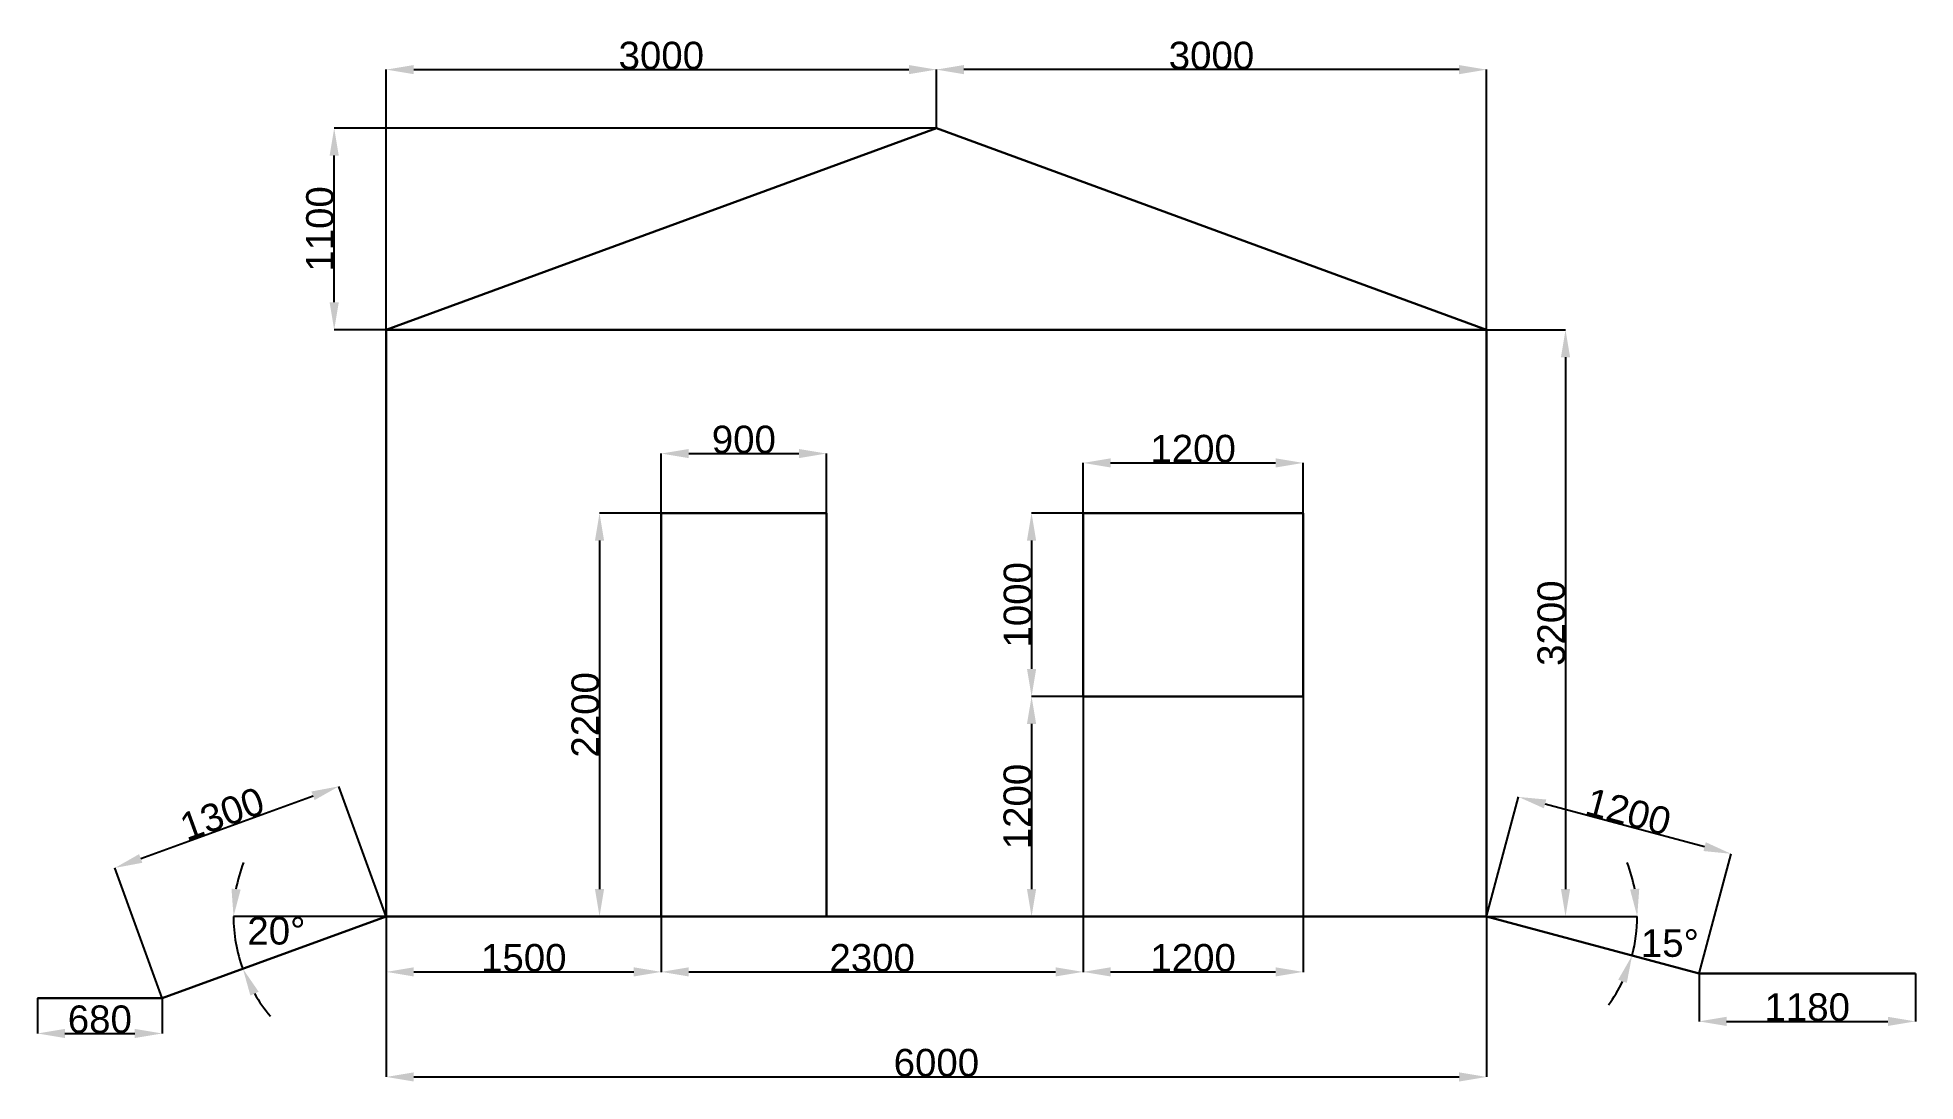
# Model space of a CAD drawing. Header units: millimetres. Extents: x -1902 to 8339, y -900 to 4794.
import ezdxf

# ---------------------------------------------------------------- set-up
doc = ezdxf.new("R2010")
doc.units = ezdxf.units.MM
doc.layers.add('Matmenys', color=7, linetype='Continuous', lineweight=13)
doc.layers.add('Outline', color=7, linetype='Continuous', lineweight=30)
doc.styles.get("Standard").update_dxf_attribs({"font": 'arial.ttf'})
doc.dimstyles.new('Stilius', dxfattribs={"dimtxt": 150, "dimasz": 150, "dimexe": 0.18, "dimexo": 0.0625, "dimgap": 0.09, "dimtad": 1, "dimdec": 0, "dimzin": 0, "dimdsep": 46, "dimtxsty": 'Standard', "dimcen": 0.09, "dimadec": 0, "dimazin": 0, "dimtfac": 1, "dimtdec": 0, "dimtofl": 0, "dimtmove": 0, "dimatfit": 3, "dimfxl": 1, "dimtolj": 1, "dimtzin": 0, "dimarcsym": 0})
doc.dimstyles.new('Stilius kampai', dxfattribs={"dimtxt": 150, "dimasz": 150, "dimexe": 0.18, "dimexo": 0.0625, "dimgap": 0.09, "dimtad": 1, "dimtih": 1, "dimtoh": 1, "dimdec": 0, "dimzin": 0, "dimdsep": 46, "dimtxsty": 'Standard', "dimcen": 0.09, "dimadec": 0, "dimazin": 0, "dimtfac": 1, "dimtdec": 0, "dimtofl": 0, "dimtmove": 0, "dimatfit": 0, "dimfxl": 1, "dimtolj": 1, "dimtzin": 0, "dimarcsym": 0})

# ---------------------------------------------------------------- blocks, each defined once
blk = doc.blocks.new('*D2')
at = {"layer": 'Defpoints', "color": 0, "transparency": 16777216}
for p in [(3000, 4619), (3000, 4300), (0, 3200)]:
    blk.add_point(p, dxfattribs=at)
at = {"layer": 'Matmenys', "color": 0, "lineweight": -2, "transparency": 16777216}
for p, q in [((0, 3200), (0, 4619)), ((150, 4619), (2850, 4619)), ((3000, 4300), (3000, 4619))]:
    blk.add_line(p, q, dxfattribs=at)
at = {"layer": 'Matmenys', "color": 0, "transparency": 16777216}
for points in [[(150, 4644), (150, 4594), (0, 4619)], [(2850, 4644), (2850, 4594), (3000, 4619)]]:
    blk.add_solid(points, dxfattribs=at)
at = {"layer": 'Matmenys', "color": 0, "transparency": 16777216, "insert": (1500, 4695), "char_height": 150, "attachment_point": 5}
blk.add_mtext('\\A1;3000', dxfattribs=at)
blk = doc.blocks.new('*D3')
at = {"layer": 'Defpoints', "color": 0, "transparency": 16777216}
for p in [(3000, 4619), (3000, 4300), (6000, 3200)]:
    blk.add_point(p, dxfattribs=at)
at = {"layer": 'Matmenys', "color": 0, "lineweight": -2, "transparency": 16777216}
for p, q in [((3000, 4300), (3000, 4619)), ((5850, 4619), (3150, 4619)), ((6000, 3200), (6000, 4619))]:
    blk.add_line(p, q, dxfattribs=at)
at = {"layer": 'Matmenys', "color": 0, "transparency": 16777216}
for points in [[(3150, 4644), (3150, 4594), (3000, 4619)], [(5850, 4644), (5850, 4594), (6000, 4619)]]:
    blk.add_solid(points, dxfattribs=at)
at = {"layer": 'Matmenys', "color": 0, "transparency": 16777216, "insert": (4500, 4695), "char_height": 150, "attachment_point": 5}
blk.add_mtext('\\A1;3000', dxfattribs=at)
blk = doc.blocks.new('*D4')
at = {"layer": 'Defpoints', "color": 0, "transparency": 16777216}
for p in [(-284, 4300), (3000, 4300), (0, 3200)]:
    blk.add_point(p, dxfattribs=at)
at = {"layer": 'Matmenys', "color": 0, "lineweight": -2, "transparency": 16777216}
for p, q in [((3000, 4300), (-284, 4300)), ((-284, 3350), (-284, 4150)), ((0, 3200), (-284, 3200))]:
    blk.add_line(p, q, dxfattribs=at)
at = {"layer": 'Matmenys', "color": 0, "transparency": 16777216}
for points in [[(-309, 4150), (-259, 4150), (-284, 4300)], [(-309, 3350), (-259, 3350), (-284, 3200)]]:
    blk.add_solid(points, dxfattribs=at)
at = {"layer": 'Matmenys', "color": 0, "transparency": 16777216, "insert": (-361, 3750), "char_height": 150, "attachment_point": 5, "rotation": 90}
blk.add_mtext('\\A1;1100', dxfattribs=at)
blk = doc.blocks.new('*D5')
at = {"layer": 'Defpoints', "color": 0, "transparency": 16777216}
for p in [(6000, 3200), (6000, 0), (6431, 0)]:
    blk.add_point(p, dxfattribs=at)
at = {"layer": 'Matmenys', "color": 0, "lineweight": -2, "transparency": 16777216}
for p, q in [((6000, 3200), (6431, 3200)), ((6431, 3050), (6431, 150)), ((6000, 0), (6431, 0))]:
    blk.add_line(p, q, dxfattribs=at)
at = {"layer": 'Matmenys', "color": 0, "transparency": 16777216}
for points in [[(6406, 3050), (6456, 3050), (6431, 3200)], [(6406, 150), (6456, 150), (6431, 0)]]:
    blk.add_solid(points, dxfattribs=at)
at = {"layer": 'Matmenys', "color": 0, "transparency": 16777216, "insert": (6354, 1600), "char_height": 150, "attachment_point": 5, "rotation": 90}
blk.add_mtext('\\A1;3200', dxfattribs=at)
blk = doc.blocks.new('*D6')
at = {"layer": 'Defpoints', "color": 0, "transparency": 16777216}
for p in [(5000, 2474), (3800, 2200), (5000, 2200)]:
    blk.add_point(p, dxfattribs=at)
at = {"layer": 'Matmenys', "color": 0, "lineweight": -2, "transparency": 16777216}
for p, q in [((3800, 2200), (3800, 2474)), ((3950, 2474), (4850, 2474)), ((5000, 2200), (5000, 2474))]:
    blk.add_line(p, q, dxfattribs=at)
at = {"layer": 'Matmenys', "color": 0, "transparency": 16777216}
for points in [[(3950, 2499), (3950, 2449), (3800, 2474)], [(4850, 2499), (4850, 2449), (5000, 2474)]]:
    blk.add_solid(points, dxfattribs=at)
at = {"layer": 'Matmenys', "color": 0, "transparency": 16777216, "insert": (4400, 2551), "char_height": 150, "attachment_point": 5}
blk.add_mtext('\\A1;1200', dxfattribs=at)
blk = doc.blocks.new('*D7')
at = {"layer": 'Defpoints', "color": 0, "transparency": 16777216}
for p in [(3800, 2200), (3519, 1200), (3800, 1200)]:
    blk.add_point(p, dxfattribs=at)
at = {"layer": 'Matmenys', "color": 0, "lineweight": -2, "transparency": 16777216}
for p, q in [((3800, 2200), (3519, 2200)), ((3519, 2050), (3519, 1350)), ((3800, 1200), (3519, 1200))]:
    blk.add_line(p, q, dxfattribs=at)
at = {"layer": 'Matmenys', "color": 0, "transparency": 16777216}
for points in [[(3494, 2050), (3544, 2050), (3519, 2200)], [(3494, 1350), (3544, 1350), (3519, 1200)]]:
    blk.add_solid(points, dxfattribs=at)
at = {"layer": 'Matmenys', "color": 0, "transparency": 16777216, "insert": (3443, 1700), "char_height": 150, "attachment_point": 5, "rotation": 90}
blk.add_mtext('\\A1;1000', dxfattribs=at)
blk = doc.blocks.new('*D8')
at = {"layer": 'Defpoints', "color": 0, "transparency": 16777216}
for p in [(3800, 1200), (3800, 0), (3519, 0)]:
    blk.add_point(p, dxfattribs=at)
at = {"layer": 'Matmenys', "color": 0, "lineweight": -2, "transparency": 16777216}
for p, q in [((3800, 1200), (3519, 1200)), ((3519, 1050), (3519, 150)), ((3800, 0), (3519, 0))]:
    blk.add_line(p, q, dxfattribs=at)
at = {"layer": 'Matmenys', "color": 0, "transparency": 16777216}
for points in [[(3494, 1050), (3544, 1050), (3519, 1200)], [(3494, 150), (3544, 150), (3519, 0)]]:
    blk.add_solid(points, dxfattribs=at)
at = {"layer": 'Matmenys', "color": 0, "transparency": 16777216, "insert": (3442, 600), "char_height": 150, "attachment_point": 5, "rotation": 90}
blk.add_mtext('\\A1;1200', dxfattribs=at)
blk = doc.blocks.new('*D9')
at = {"layer": 'Defpoints', "color": 0, "transparency": 16777216}
for p in [(2400, 2525), (1500, 2200), (2400, 2200)]:
    blk.add_point(p, dxfattribs=at)
at = {"layer": 'Matmenys', "color": 0, "lineweight": -2, "transparency": 16777216}
for p, q in [((1500, 2200), (1500, 2525)), ((1650, 2525), (2250, 2525)), ((2400, 2200), (2400, 2525))]:
    blk.add_line(p, q, dxfattribs=at)
at = {"layer": 'Matmenys', "color": 0, "transparency": 16777216}
for points in [[(1650, 2550), (1650, 2500), (1500, 2525)], [(2250, 2550), (2250, 2500), (2400, 2525)]]:
    blk.add_solid(points, dxfattribs=at)
at = {"layer": 'Matmenys', "color": 0, "transparency": 16777216, "insert": (1950, 2601), "char_height": 150, "attachment_point": 5}
blk.add_mtext('\\A1;900', dxfattribs=at)
blk = doc.blocks.new('*D10')
at = {"layer": 'Defpoints', "color": 0, "transparency": 16777216}
for p in [(1500, 2200), (1500, 0), (1163, 0)]:
    blk.add_point(p, dxfattribs=at)
at = {"layer": 'Matmenys', "color": 0, "lineweight": -2, "transparency": 16777216}
for p, q in [((1500, 2200), (1163, 2200)), ((1163, 2050), (1163, 150)), ((1500, 0), (1163, 0))]:
    blk.add_line(p, q, dxfattribs=at)
at = {"layer": 'Matmenys', "color": 0, "transparency": 16777216}
for points in [[(1138, 2050), (1188, 2050), (1163, 2200)], [(1138, 150), (1188, 150), (1163, 0)]]:
    blk.add_solid(points, dxfattribs=at)
at = {"layer": 'Matmenys', "color": 0, "transparency": 16777216, "insert": (1086, 1100), "char_height": 150, "attachment_point": 5, "rotation": 90}
blk.add_mtext('\\A1;2200', dxfattribs=at)
blk = doc.blocks.new('*D11')
at = {"layer": 'Defpoints', "color": 0, "transparency": 16777216}
for p in [(3800, 1200), (5000, 1200), (5000, -302)]:
    blk.add_point(p, dxfattribs=at)
at = {"layer": 'Matmenys', "color": 0, "lineweight": -2, "transparency": 16777216}
for p, q in [((3800, 1200), (3800, -303)), ((5000, 1200), (5000, -303)), ((3950, -302), (4850, -302))]:
    blk.add_line(p, q, dxfattribs=at)
at = {"layer": 'Matmenys', "color": 0, "transparency": 16777216}
for points in [[(3950, -277), (3950, -327), (3800, -302)], [(4850, -277), (4850, -327), (5000, -302)]]:
    blk.add_solid(points, dxfattribs=at)
at = {"layer": 'Matmenys', "color": 0, "transparency": 16777216, "insert": (4400, -226), "char_height": 150, "attachment_point": 5}
blk.add_mtext('\\A1;1200', dxfattribs=at)
blk = doc.blocks.new('*D12')
at = {"layer": 'Defpoints', "color": 0, "transparency": 16777216}
for p in [(0, 0), (6000, 0), (6000, -875)]:
    blk.add_point(p, dxfattribs=at)
at = {"layer": 'Matmenys', "color": 0, "lineweight": -2, "transparency": 16777216}
for p, q in [((0, 0), (0, -875)), ((6000, 0), (6000, -875)), ((150, -875), (5850, -875))]:
    blk.add_line(p, q, dxfattribs=at)
at = {"layer": 'Matmenys', "color": 0, "transparency": 16777216}
for points in [[(150, -850), (150, -900), (0, -875)], [(5850, -850), (5850, -900), (6000, -875)]]:
    blk.add_solid(points, dxfattribs=at)
at = {"layer": 'Matmenys', "color": 0, "transparency": 16777216, "insert": (3000, -798), "char_height": 150, "attachment_point": 5}
blk.add_mtext('\\A1;6000', dxfattribs=at)
blk = doc.blocks.new('*D13')
at = {"layer": 'Defpoints', "color": 0, "transparency": 16777216}
for p in [(0, 0), (1500, 0), (1500, -302)]:
    blk.add_point(p, dxfattribs=at)
at = {"layer": 'Matmenys', "color": 0, "lineweight": -2, "transparency": 16777216}
for p, q in [((0, 0), (0, -303)), ((1500, 0), (1500, -303)), ((150, -302), (1350, -302))]:
    blk.add_line(p, q, dxfattribs=at)
at = {"layer": 'Matmenys', "color": 0, "transparency": 16777216}
for points in [[(150, -277), (150, -327), (0, -302)], [(1350, -277), (1350, -327), (1500, -302)]]:
    blk.add_solid(points, dxfattribs=at)
at = {"layer": 'Matmenys', "color": 0, "transparency": 16777216, "insert": (750, -226), "char_height": 150, "attachment_point": 5}
blk.add_mtext('\\A1;1500', dxfattribs=at)
blk = doc.blocks.new('*D14')
at = {"layer": 'Defpoints', "color": 0, "transparency": 16777216}
for p in [(1500, 0), (3800, 0), (3800, -302)]:
    blk.add_point(p, dxfattribs=at)
at = {"layer": 'Matmenys', "color": 0, "lineweight": -2, "transparency": 16777216}
for p, q in [((1500, 0), (1500, -303)), ((3800, 0), (3800, -303)), ((1650, -302), (3650, -302))]:
    blk.add_line(p, q, dxfattribs=at)
at = {"layer": 'Matmenys', "color": 0, "transparency": 16777216}
for points in [[(1650, -277), (1650, -327), (1500, -302)], [(3650, -277), (3650, -327), (3800, -302)]]:
    blk.add_solid(points, dxfattribs=at)
at = {"layer": 'Matmenys', "color": 0, "transparency": 16777216, "insert": (2650, -226), "char_height": 150, "attachment_point": 5}
blk.add_mtext('\\A1;2300', dxfattribs=at)
blk = doc.blocks.new('*D15')
at = {"layer": 'Defpoints', "color": 0, "transparency": 16777216}
for p in [(7159, -311), (8339, -311), (8339, -572)]:
    blk.add_point(p, dxfattribs=at)
at = {"layer": 'Matmenys', "color": 0, "lineweight": -2, "transparency": 16777216}
for p, q in [((7159, -311), (7159, -572)), ((8339, -311), (8339, -572)), ((7309, -572), (8189, -572))]:
    blk.add_line(p, q, dxfattribs=at)
at = {"layer": 'Matmenys', "color": 0, "transparency": 16777216}
for points in [[(7309, -547), (7309, -597), (7159, -572)], [(8189, -547), (8189, -597), (8339, -572)]]:
    blk.add_solid(points, dxfattribs=at)
at = {"layer": 'Matmenys', "color": 0, "transparency": 16777216, "insert": (7749, -495), "char_height": 150, "attachment_point": 5}
blk.add_mtext('\\A1;1180', dxfattribs=at)
blk = doc.blocks.new('*D16')
at = {"layer": 'Defpoints', "color": 0, "transparency": 16777216}
for p in [(7334, 342), (6000, 0), (7159, -311)]:
    blk.add_point(p, dxfattribs=at)
at = {"layer": 'Matmenys', "color": 0, "lineweight": -2, "transparency": 16777216}
for p, q in [((6000, 0), (6175, 653)), ((6320, 614), (7189, 381)), ((7159, -311), (7334, 342))]:
    blk.add_line(p, q, dxfattribs=at)
at = {"layer": 'Matmenys', "color": 0, "transparency": 16777216}
for points in [[(6326, 638), (6313, 590), (6175, 652)], [(7196, 405), (7183, 357), (7334, 342)]]:
    blk.add_solid(points, dxfattribs=at)
at = {"layer": 'Matmenys', "color": 0, "transparency": 16777216, "insert": (6774, 571), "char_height": 150, "attachment_point": 5, "rotation": 345}
blk.add_mtext('\\A1;1200', dxfattribs=at)
blk = doc.blocks.new('*D17')
at = {"layer": 'Defpoints', "color": 0, "transparency": 16777216}
for p in [(0, 0), (6000, 0), (6000, 0), (6819, -72), (7159, -311)]:
    blk.add_point(p, dxfattribs=at)
at = {"layer": 'Matmenys', "color": 0, "lineweight": -2, "transparency": 16777216}
blk.add_line((6000, 0), (6822, 0), dxfattribs=at)
for start, end in [(10.4733, 20.9465), (345, 0), (324.0535, 334.5267)]:
    blk.add_arc((6000, 0), 822, start, end, dxfattribs=at)
at = {"layer": 'Matmenys', "color": 0, "transparency": 16777216}
for points in [[(6833, 152), (6783, 147), (6822, 0)], [(6718, -345), (6765, -362), (6794, -213)]]:
    blk.add_solid(points, dxfattribs=at)
at = {"layer": 'Matmenys', "color": 0, "transparency": 16777216, "insert": (7000, -146), "char_height": 150, "attachment_point": 5}
blk.add_mtext('\\A1;15°', dxfattribs=at)
blk = doc.blocks.new('*D18')
at = {"layer": 'Defpoints', "color": 0, "transparency": 16777216}
for p in [(-258, 710), (0, 0), (-1222, -445)]:
    blk.add_point(p, dxfattribs=at)
at = {"layer": 'Matmenys', "color": 0, "lineweight": -2, "transparency": 16777216}
for p, q in [((-1339, 317), (-399, 659)), ((0, 0), (-258, 710)), ((-1222, -445), (-1480, 265))]:
    blk.add_line(p, q, dxfattribs=at)
at = {"layer": 'Matmenys', "color": 0, "transparency": 16777216}
for points in [[(-408, 682), (-391, 635), (-258, 710)], [(-1348, 340), (-1330, 293), (-1480, 265)]]:
    blk.add_solid(points, dxfattribs=at)
at = {"layer": 'Matmenys', "color": 0, "transparency": 16777216, "insert": (-895, 560), "char_height": 150, "attachment_point": 5, "rotation": 20}
blk.add_mtext('\\A1;1300', dxfattribs=at)
blk = doc.blocks.new('*D19')
at = {"layer": 'Defpoints', "color": 0, "transparency": 16777216}
for p in [(0, 0), (0, 0), (6000, 0), (-810, -192), (-1222, -445)]:
    blk.add_point(p, dxfattribs=at)
at = {"layer": 'Matmenys', "color": 0, "lineweight": -2, "transparency": 16777216}
blk.add_line((0, 0), (-833, 0), dxfattribs=at)
for start, end in [(159.33, 169.665), (180, 200), (210.335, 220.67)]:
    blk.add_arc((0, 0), 833, start, end, dxfattribs=at)
at = {"layer": 'Matmenys', "color": 0, "transparency": 16777216}
for points in [[(-794, 147), (-844, 152), (-833, 0)], [(-741, -431), (-696, -410), (-782, -285)]]:
    blk.add_solid(points, dxfattribs=at)
at = {"layer": 'Matmenys', "color": 0, "transparency": 16777216, "insert": (-599, -79), "char_height": 150, "attachment_point": 5}
blk.add_mtext('\\A1;20°', dxfattribs=at)
blk = doc.blocks.new('*D20')
at = {"layer": 'Defpoints', "color": 0, "transparency": 16777216}
for p in [(-1902, -445), (-1222, -445), (-1222, -638)]:
    blk.add_point(p, dxfattribs=at)
at = {"layer": 'Matmenys', "color": 0, "lineweight": -2, "transparency": 16777216}
for p, q in [((-1902, -445), (-1902, -638)), ((-1222, -445), (-1222, -638)), ((-1752, -638), (-1372, -638))]:
    blk.add_line(p, q, dxfattribs=at)
at = {"layer": 'Matmenys', "color": 0, "transparency": 16777216}
for points in [[(-1752, -613), (-1752, -663), (-1902, -638)], [(-1372, -613), (-1372, -663), (-1222, -638)]]:
    blk.add_solid(points, dxfattribs=at)
at = {"layer": 'Matmenys', "color": 0, "transparency": 16777216, "insert": (-1562, -561), "char_height": 150, "attachment_point": 5}
blk.add_mtext('\\A1;680', dxfattribs=at)

msp = doc.modelspace()

# ---------------------------------------------------------------- linework, layer by layer
at = {"layer": 'Outline'}
for p, q in [((0, 3200), (3000, 4300)), ((3000, 4300), (6000, 3200)), ((6000, 3200), (0, 3200)), ((0, 3200), (0, 0)), ((6000, 0), (6000, 3200)), ((1500, 2200), (2400, 2200)), ((1500, 2200), (1500, 0)), ((2400, 2200), (2400, 2200)), ((2400, 2200), (2400, 0)), ((5000, 2200), (3800, 2200)), ((3800, 2200), (3800, 1200)), ((5000, 1200), (5000, 2200)), ((3800, 1200), (5000, 1200)), ((0, 0), (-1221.6, -444.6)), ((0, 0), (6000, 0)), ((6000, 0), (7159.1, -310.6)), ((7159.1, -310.6), (8339.1, -310.6)), ((-1221.6, -444.6), (-1901.6, -444.6))]:
    msp.add_line(p, q, dxfattribs=at)

# ---------------------------------------------------------------- dimensions: what is measured, and where the dimension line sits
at = {"layer": 'Matmenys'}
for base, p1, p2, picture, middle in [((3000, 4618.5), (0, 3200), (3000, 4300), '*D2', (1500, 4695.3)), ((3000, 4618.7), (6000, 3200), (3000, 4300), '*D3', (4500, 4695.4)), ((2400, 2524.7), (1500, 2200), (2400, 2200), '*D9', (1950, 2601.3)), ((5000, 2474.2), (3800, 2200), (5000, 2200), '*D6', (4400, 2550.8)), ((5000, -302.4), (3800, 1200), (5000, 1200), '*D11', (4400, -225.7)), ((6000, -874.6), (0, 0), (6000, 0), '*D12', (3000, -797.9)), ((1500, -302.4), (0, 0), (1500, 0), '*D13', (750, -225.7)), ((3800, -302.4), (1500, 0), (3800, 0), '*D14', (2650, -225.7)), ((8339.1, -571.7), (7159.1, -310.6), (8339.1, -310.6), '*D15', (7749.1, -495)), ((-1221.6, -637.6), (-1901.6, -444.6), (-1221.6, -444.6), '*D20', (-1561.6, -560.9))]:
    dim = msp.add_linear_dim(base=base, p1=p1, p2=p2, dimstyle='Stilius', dxfattribs=at)
    dim.commit()
    dim.dimension.update_dxf_attribs({"geometry": picture, "text_midpoint": middle})
for base, p1, p2, picture, middle in [((-284.2, 4300), (0, 3200), (3000, 4300), '*D4', (-360.9, 3750)), ((6430.9, 0), (6000, 3200), (6000, 0), '*D5', (6354.2, 1600)), ((1163.1, 0), (1500, 2200), (1500, 0), '*D10', (1086.5, 1100)), ((3519.3, 1200), (3800, 2200), (3800, 1200), '*D7', (3442.7, 1700)), ((3519.2, 0), (3800, 1200), (3800, 0), '*D8', (3442.5, 600))]:
    dim = msp.add_linear_dim(base=base, p1=p1, p2=p2, angle=90, dimstyle='Stilius', dxfattribs=at)
    dim.commit()
    dim.dimension.update_dxf_attribs({"geometry": picture, "text_midpoint": middle})
for p1, p2, distance, picture, middle in [((-1221.6, -444.6), (0, 0), 755.4, '*D18', (-895.4, 559.6)), ((6000, 0), (7159.1, -310.6), 675.5, '*D16', (6774.2, 571.2))]:
    dim = msp.add_aligned_dim(p1=p1, p2=p2, distance=distance, dimstyle='Stilius', dxfattribs=at)
    dim.commit()
    dim.dimension.update_dxf_attribs({"geometry": picture, "text_midpoint": middle})
for base, line1, picture, middle in [((-810.3, -192), ((0, 0), (-1221.6, -444.6)), '*D19', (-599.2, -78.6)), ((6818.6, -71.6), ((6000, 0), (7159.1, -310.6)), '*D17', (7000.3, -146.4))]:
    dim = msp.add_angular_dim_2l(base=base, line1=line1, line2=((0, 0), (6000, 0)), dimstyle='Stilius kampai', override={"dimtmove": 2}, dxfattribs=at)
    dim.commit()
    dim.dimension.update_dxf_attribs({"geometry": picture, "text_midpoint": middle, "dimtype": 162})

doc.saveas('drawing.dxf')
